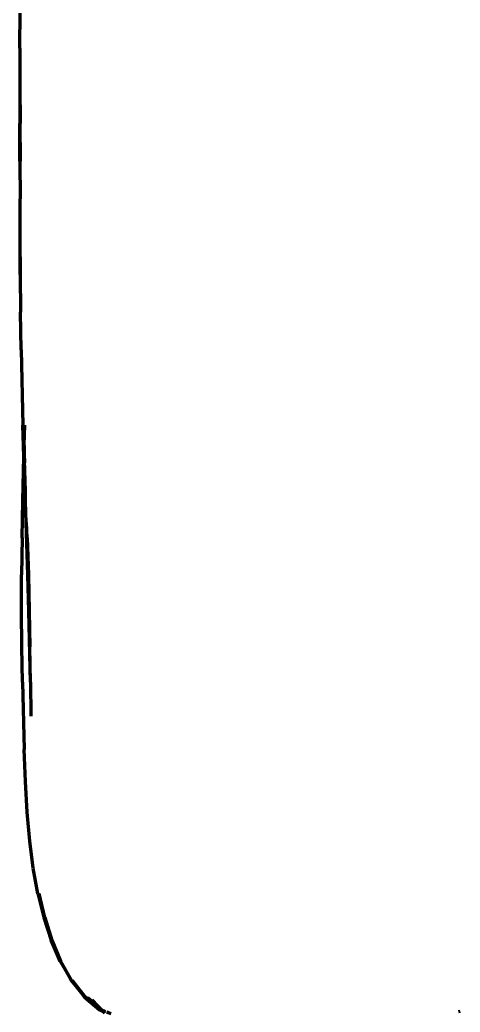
# Model space of a CAD drawing. Header units: millimetres. Extents: x 4307 to 31003, y 2809 to 20009.
# Drawn here: x 6837.9 to 7026.9, y 8466.1 to 8892.2 of the extents above; entities that cross this region are included whole.
import ezdxf

# ---------------------------------------------------------------- set-up
doc = ezdxf.new("R2010")
doc.units = ezdxf.units.MM
doc.layers.add('ProfileEdges', color=7, linetype='Continuous')

msp = doc.modelspace()

# ---------------------------------------------------------------- linework, layer by layer
at = {"layer": 'ProfileEdges', "lineweight": 211}
for p, q in [((6837.87, 8879.95), (6837.95, 8895.98)), ((6837.87, 8879.95), (6837.86, 8863.81)), ((6837.86, 8863.81), (6837.99, 8847.63)), ((6837.86, 8863.81), (6837.86, 8847.63)), ((6837.86, 8847.63), (6838, 8831.44)), ((6837.9, 8831.44), (6837.86, 8847.63)), ((6837.9, 8831.44), (6838.01, 8815.26)), ((6837.9, 8831.44), (6837.93, 8815.26)), ((6837.93, 8799.08), (6837.93, 8815.26)), ((6837.99, 8790.39), (6837.93, 8799.08)), ((6837.99, 8790.39), (6837.97, 8799.08)), ((6838, 8782.89), (6837.99, 8790.39)), ((6837.99, 8790.39), (6838.04, 8782.89)), ((6838, 8782.89), (6838.17, 8766.71)), ((6838.45, 8750.52), (6838.17, 8766.71)), ((6838.45, 8750.52), (6839.16, 8718.15)), ((6839.58, 8704.62), (6839.16, 8718.15)), ((6839.32, 8718.15), (6839.65, 8707.81)), ((6839.72, 8711.79), (6839.48, 8718.15)), ((6839.72, 8711.79), (6839.67, 8718.15)), ((6839.89, 8718.15), (6839.78, 8713.66)), ((6839.78, 8713.66), (6839.8, 8718.15)), ((6839.78, 8713.66), (6839.72, 8711.79)), ((6839.67, 8708.73), (6839.7, 8709.87)), ((6839.68, 8708.65), (6839.67, 8708.73)), ((6839.68, 8708.4), (6839.68, 8708.65)), ((6839.7, 8708.08), (6839.68, 8708.4)), ((6839.7, 8709.87), (6839.74, 8709.96)), ((6839.74, 8709.96), (6839.72, 8711.79)), ((6839.14, 8685.84), (6839.58, 8704.62)), ((6839.58, 8704.62), (6839.67, 8706.39)), ((6839.61, 8703.45), (6839.58, 8704.62)), ((6839.67, 8706.39), (6839.61, 8703.45)), ((6839.65, 8707.81), (6839.64, 8707.44)), ((6839.64, 8707.44), (6839.66, 8707.37)), ((6839.65, 8707.81), (6839.7, 8708.08)), ((6839.66, 8707.37), (6839.66, 8706.9)), ((6839.66, 8706.9), (6839.68, 8706.83)), ((6839.68, 8706.83), (6839.67, 8706.39)), ((6839.67, 8706.39), (6839.71, 8705.88)), ((6839.71, 8705.88), (6839.74, 8705.63)), ((6839.74, 8705.19), (6839.71, 8705)), ((6839.71, 8705), (6839.75, 8704.53)), ((6839.74, 8704.26), (6839.73, 8701.97)), ((6839.74, 8705.63), (6839.74, 8705.19)), ((6839.74, 8705.19), (6839.74, 8704.98)), ((6839.74, 8704.98), (6839.75, 8704.53)), ((6839.75, 8704.53), (6839.74, 8704.26)), ((6839.74, 8704.26), (6839.79, 8703.46)), ((6839.62, 8703.3), (6839.59, 8701.97)), ((6839.61, 8703.45), (6839.62, 8703.3)), ((6839.66, 8701.97), (6839.62, 8703.3)), ((6839.66, 8701.97), (6840, 8693.14)), ((6839.79, 8703.46), (6839.8, 8703.28)), ((6839.8, 8703.28), (6839.8, 8703.11)), ((6839.8, 8703.11), (6839.81, 8701.96)), ((6840.27, 8689.86), (6839.8, 8703.11)), ((6840, 8693.14), (6839.81, 8701.96)), ((6840, 8693.14), (6840.01, 8692.78)), ((6840.07, 8689.96), (6840.01, 8692.78)), ((6840.08, 8689.68), (6840.07, 8689.96)), ((6840.08, 8689.68), (6840.16, 8685.83)), ((6841.31, 8653.94), (6840.08, 8689.68)), ((6838.82, 8669.82), (6839.14, 8685.84)), ((6841, 8669.8), (6840.76, 8676.32)), ((6838.82, 8669.82), (6838.63, 8653.95)), ((6841, 8669.8), (6841.53, 8653.93)), ((6838.61, 8638.3), (6838.63, 8653.95)), ((6841.76, 8638.28), (6841.31, 8653.94)), ((6841.53, 8653.93), (6841.92, 8638.28)), ((6838.74, 8622.92), (6838.61, 8638.3)), ((6842.41, 8607.83), (6841.76, 8638.28)), ((6841.92, 8638.28), (6842.21, 8622.9)), ((6838.99, 8607.85), (6838.74, 8622.92)), ((6842.45, 8607.83), (6842.21, 8622.9)), ((6838.99, 8607.85), (6839.71, 8578.89)), ((6842.41, 8607.83), (6842.59, 8593.14)), ((6842.45, 8607.83), (6842.59, 8593.14)), ((6840.24, 8565.14), (6839.71, 8578.89)), ((6841.05, 8552), (6840.24, 8565.14)), ((6842.09, 8539.56), (6841.05, 8552)), ((6843.61, 8527.92), (6842.09, 8539.56)), ((6845.55, 8517.01), (6843.61, 8527.92)), ((6845.55, 8517.01), (6848.11, 8506.76)), ((6848.57, 8506.76), (6846.18, 8517.01)), ((6848.54, 8506.76), (6846.18, 8517.01)), ((6848.11, 8506.76), (6851.29, 8497.1)), ((6848.57, 8506.76), (6848.54, 8506.76)), ((6851.54, 8497.1), (6848.54, 8506.76)), ((6851.54, 8497.1), (6848.57, 8506.76)), ((6848.57, 8506.76), (6851.62, 8497.1)), ((6851.29, 8497.1), (6855.23, 8487.97)), ((6855.23, 8487.97), (6851.33, 8497.1)), ((6855.31, 8487.97), (6851.33, 8497.1)), ((6855.37, 8487.97), (6851.54, 8497.1)), ((6851.54, 8497.1), (6851.62, 8497.1)), ((6855.31, 8487.97), (6851.54, 8497.1)), ((6851.62, 8497.1), (6855.37, 8487.97)), ((6855.31, 8487.97), (6855.23, 8487.97)), ((6855.23, 8487.97), (6858.85, 8481.67)), ((6855.31, 8487.97), (6860.06, 8479.7)), ((6855.37, 8487.97), (6855.31, 8487.97)), ((6858.85, 8481.67), (6855.31, 8487.97)), ((6855.37, 8487.97), (6860.06, 8479.7)), ((6858.85, 8481.67), (6859.96, 8479.7)), ((6859.99, 8479.7), (6858.85, 8481.67)), ((6859.99, 8479.7), (6859.96, 8479.7)), ((6859.96, 8479.7), (6864.3, 8474.25)), ((6859.99, 8479.7), (6860.06, 8479.7)), ((6864.3, 8474.25), (6859.99, 8479.7)), ((6860.06, 8479.7), (6864.3, 8474.25)), ((6866.12, 8472.58), (6860.4, 8479.69)), ((6864.3, 8474.25), (6864.57, 8473.9)), ((6864.57, 8473.9), (6865.56, 8472.62)), ((6864.57, 8473.9), (6865.59, 8472.62)), ((6865.56, 8472.62), (6865.59, 8472.62)), ((6872.05, 8467.07), (6865.56, 8472.62)), ((6865.59, 8472.62), (6872.05, 8467.07)), ((6866.12, 8472.58), (6866.16, 8472.57)), ((6870.15, 8469.54), (6866.16, 8472.57)), ((6866.16, 8472.57), (6872.11, 8467.75)), ((6870.27, 8469.58), (6867.07, 8472.34)), ((6867.07, 8472.34), (6870.15, 8469.54)), ((6873.6, 8466.39), (6868.86, 8471.38)), ((6870.97, 8468.92), (6870.15, 8469.54)), ((6870.15, 8469.54), (6872.11, 8467.75)), ((6872.05, 8467.07), (6873.77, 8466.22)), ((6872.11, 8467.75), (6872.6, 8467.35)), ((6872.6, 8467.35), (6873.6, 8466.39)), ((6873.77, 8466.22), (6873.6, 8466.39)), ((6873.67, 8466.88), (6874.24, 8466.64)), ((6874.39, 8465.56), (6873.77, 8466.22)), ((6873.93, 8466.64), (6874.44, 8466.41)), ((6874.06, 8466.53), (6874.53, 8466.31)), ((6875.04, 8466.3), (6876.87, 8465.52)), ((7026.24, 8466.4), (7026.94, 8466.51))]:
    msp.add_line(p, q, dxfattribs=at)

doc.saveas('drawing.dxf')
